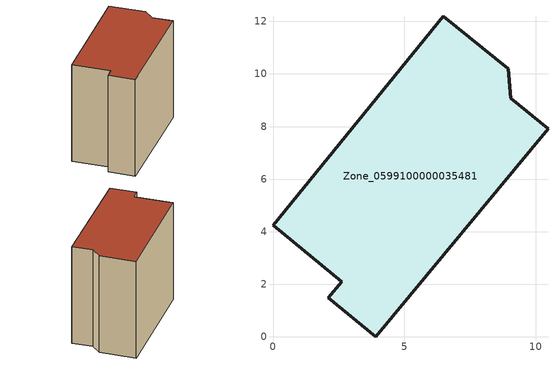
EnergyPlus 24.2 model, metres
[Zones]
Zone_0599100000035481
 floor ground (C_G): 2.11,1.48 2.62,2.1 0,4.25 6.47,12.2 8.94,10.19 9.05,9.07 10.46,7.91 3.91,0 z0
 wall outside (C_F): 2.62,2.1 2.11,1.48 3.91,0 10.46,7.91 9.05,9.07 8.94,10.19 6.47,12.2 0,4.25 2.62,2.1 z0:9.08
 roof outside (C_R): 6.47,12.2 0,4.25 2.62,2.1 2.11,1.48 3.91,0 10.46,7.91 9.05,9.07 8.94,10.19 z9.08
[BUILDING]
Pand.0599100000035481: North Axis=0; Terrain=City; Loads Convergence Tolerance Value=0.04; Temperature Convergence Tolerance Value=0.4; Solar Distribution=FullExterior; Maximum Number of Warmup Days=25; Minimum Number of Warmup Days=1
[Site:Location]
Rotterdam.The.Hague.AP_ZH_NLD Design_Conditions: Latitude=51.96; Longitude=4.45; Time Zone=1; Elevation=-4.5
[SITE:GROUNDTEMPERATURE:BUILDINGSURFACE]
18, 18, 18, 18, 18, 18, 18, 18, 18, 18, 18, 18
[MATERIAL] Thermal Absorptance=0.9; Solar Absorptance=0.7; Visible Absorptance=0.7
Name | Roughness | Thickness | Conductivity | Density | Specific Heat
G.TC.1946 | MediumSmooth | 0.15 | 1 | 540 | 1210
F.TC.1946 | Rough | 0.3 | 0.857143 | 1920 | 840
R.TC.1946 | MediumRough | 0.2 | 0.909091 | 1500 | 1000
[CONSTRUCTION]
C_G: G.TC.1946
C_F: F.TC.1946
C_R: R.TC.1946
[ZONE]
Zone_0599100000035481: Type=1; Multiplier=1; Ceiling Height=Autocalculate; Volume=Autocalculate; Floor Area=autocalculate; Part of Total Floor Area=Yes
[ZONEINFILTRATION:DESIGNFLOWRATE]
Infil_Zone_0599100000035481: Zone or ZoneList or Space or SpaceList=Zone_0599100000035481; Schedule=AlwaysOn; Design Flow Rate Calculation Method=Flow/Area; Flow Rate per Floor Area=0.003; Constant Term Coefficient=1; Temperature Term Coefficient=0; Velocity Term Coefficient=0; Velocity Squared Term Coefficient=0
[HVACTEMPLATE:ZONE:IDEALLOADSAIRSYSTEM]
Zone_0599100000035481: Maximum Heating Supply Air Temperature=50; Minimum Cooling Supply Air Temperature=13; Maximum Heating Supply Air Humidity Ratio=0.0156; Minimum Cooling Supply Air Humidity Ratio=0.0077; Heating Limit=NoLimit; Cooling Limit=NoLimit; Dehumidification Control Type=ConstantSensibleHeatRatio; Cooling Sensible Heat Ratio=0.7; Dehumidification Setpoint=60; Humidification Control Type=None; Humidification Setpoint=30; Outdoor Air Method=None; Outdoor Air Flow Rate per Person=0.00944; Outdoor Air Flow Rate per Zone Floor Area=0; Outdoor Air Flow Rate per Zone=0; Demand Controlled Ventilation Type=None; Outdoor Air Economizer Type=NoEconomizer; Heat Recovery Type=None; Sensible Heat Recovery Effectiveness=0.7; Latent Heat Recovery Effectiveness=0.65
[ZONECONTROL:THERMOSTAT]
ThermostatControl_Zone_0599100000035481: Zone or ZoneList=Zone_0599100000035481; Control Type Schedule=DualSetpointControlType; Control 1=Thermostat_Zone_0599100000035481; Temperature Difference Between Cutout And Setpoint=0
[THERMOSTATSETPOINT:DUALSETPOINT]
Thermostat_Zone_0599100000035481: Heating Setpoint Temperature Schedule=HeatingSetpoint_Zone_0599100000035481; Cooling Setpoint Temperature Schedule=CoolingSetpoint_Zone_0599100000035481
[SCHEDULE:COMPACT]
HeatingSetpoint_Zone_0599100000035481: Through: 12/31, For: AllDays, Until: 24:00, 21
CoolingSetpoint_Zone_0599100000035481: Through: 12/31, For: AllDays, Until: 24:00, 24
DualSetpointControlType: Through: 12/31, For: AllDays, Until: 24:00, 4
AlwaysOn: Through: 12/31, For: AllDays, Until: 24:00, 1
